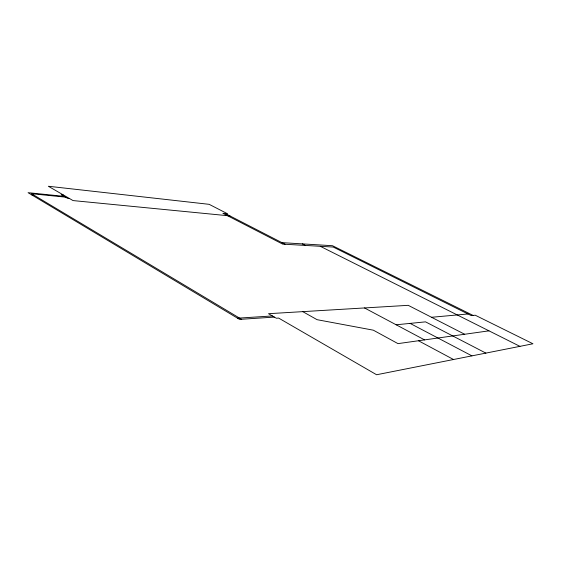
<?xml version="1.0" encoding="UTF-8"?>
<svg xmlns="http://www.w3.org/2000/svg" width="561" height="561" viewBox="0 0 561 561"><rect width="100%" height="100%" fill="white"/><g stroke="black" fill="none" stroke-linecap="round" stroke-linejoin="round"><path stroke-width="0.84" d="M488.975 330.843L397.987 343.627L373.324 330.177L317.077 319.686L302.758 311.643M396.164 324.784L425.54 321.853L485.861 353.1M431.528 317.281L468.007 313.971M274.371 317.091L239.54 319.391L28.05 192.675L64.178 196.364M237.52 318.185L272.408 315.955M281.945 242.647L332.491 245.718L473.07 315.415M229.975 215.929L73.035 200.579L48.337 186.252L209.155 204.33L227.619 213.811L222.913 213.334L282.674 244.112L333.241 247.057L471.254 315.591L475.23 315.212L532.95 343.774L376.606 374.748L278.635 318.073L276.342 318.234L268.502 313.69L408.219 305.331L464.669 334.258M31.605 194.807L33.723 195.025M69.648 198.608L67.713 198.419L61.163 194.618L63.105 194.814M65.518 197.142L31.521 193.706L241.475 319.265M320.282 246.3L519.928 346.354M302.386 243.888L305.443 245.438M225.41 213.587L285.058 244.252M410.105 323.395L471.92 355.863M364.51 307.947L424.572 339.896M418.471 340.751L453.533 359.51"/></g></svg>
